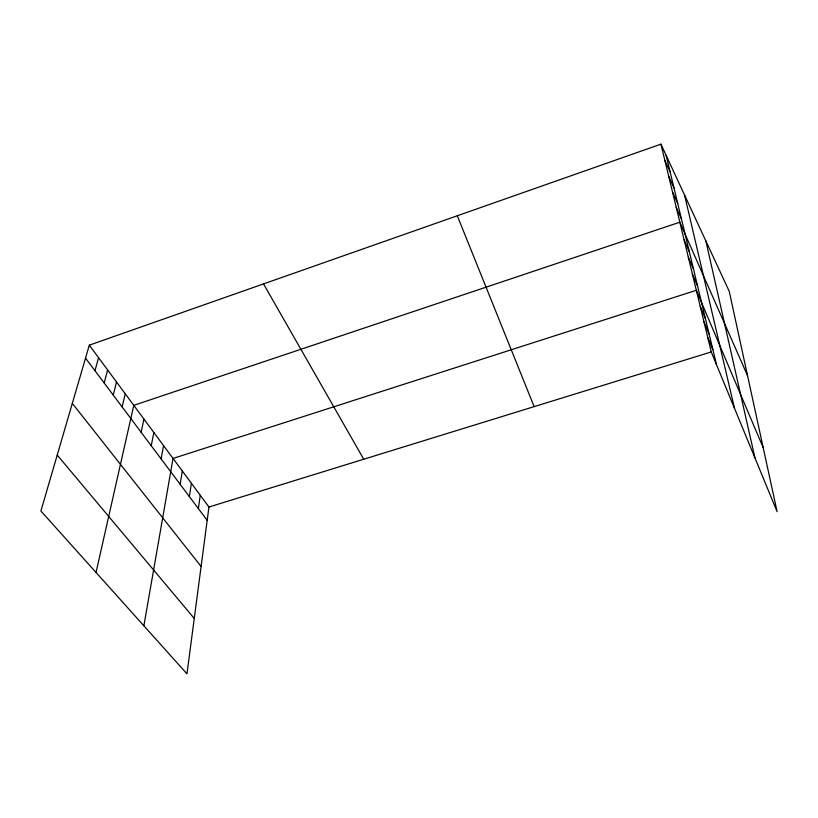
<?xml version="1.0" encoding="UTF-8"?>
<svg xmlns="http://www.w3.org/2000/svg" width="818" height="818" viewBox="0 0 818 818"><rect width="100%" height="100%" fill="white"/><g stroke="black" fill="none" stroke-linecap="round" stroke-linejoin="round"><path stroke-width="1.23" d="M89.315 345.165L208.938 507.017L186.964 673.838L40.9 510.994L89.315 345.165L660.934 144.162L729.237 291.32L777.1 511.669L711.271 351.955L660.934 144.162M198.365 508.591L200.257 495.268M189.357 496.577L191.381 483.264M180.144 484.297L182.312 470.994M143.876 625.801L173.038 458.448L696.343 290.298L763.204 447.681M161.095 458.888L163.559 445.626M151.228 445.738L153.866 432.507M141.146 432.293L143.948 419.082M96.033 572.467L133.794 405.339L679.84 222.189L747.56 375.656M122.117 406.914L125.246 393.775M113.242 395.084L116.524 381.986M104.193 383.008L107.639 369.951M94.96 370.697L98.569 357.681M208.938 507.017L711.271 351.955M57.229 455.074L194.255 618.469M72.321 403.386L201.105 566.496M85.532 358.131L207.179 520.35M263.529 283.907L363.734 459.235M664.881 160.471L670.116 171.862M668.746 176.412L673.981 187.936M672.529 192.015L677.764 203.651M676.22 207.271L681.455 219.019M684.124 239.878L689.359 251.862M688.296 257.108L693.531 269.204M692.365 273.907L697.59 286.096M700.208 306.28L705.423 318.642M703.991 321.873L709.186 334.306M707.672 337.088L712.867 349.593M457.293 215.768L534.144 406.628M666.159 155.42L716.456 364.521M684.543 195.032L734.492 408.274M705.842 240.911L755.004 458.06"/></g></svg>
